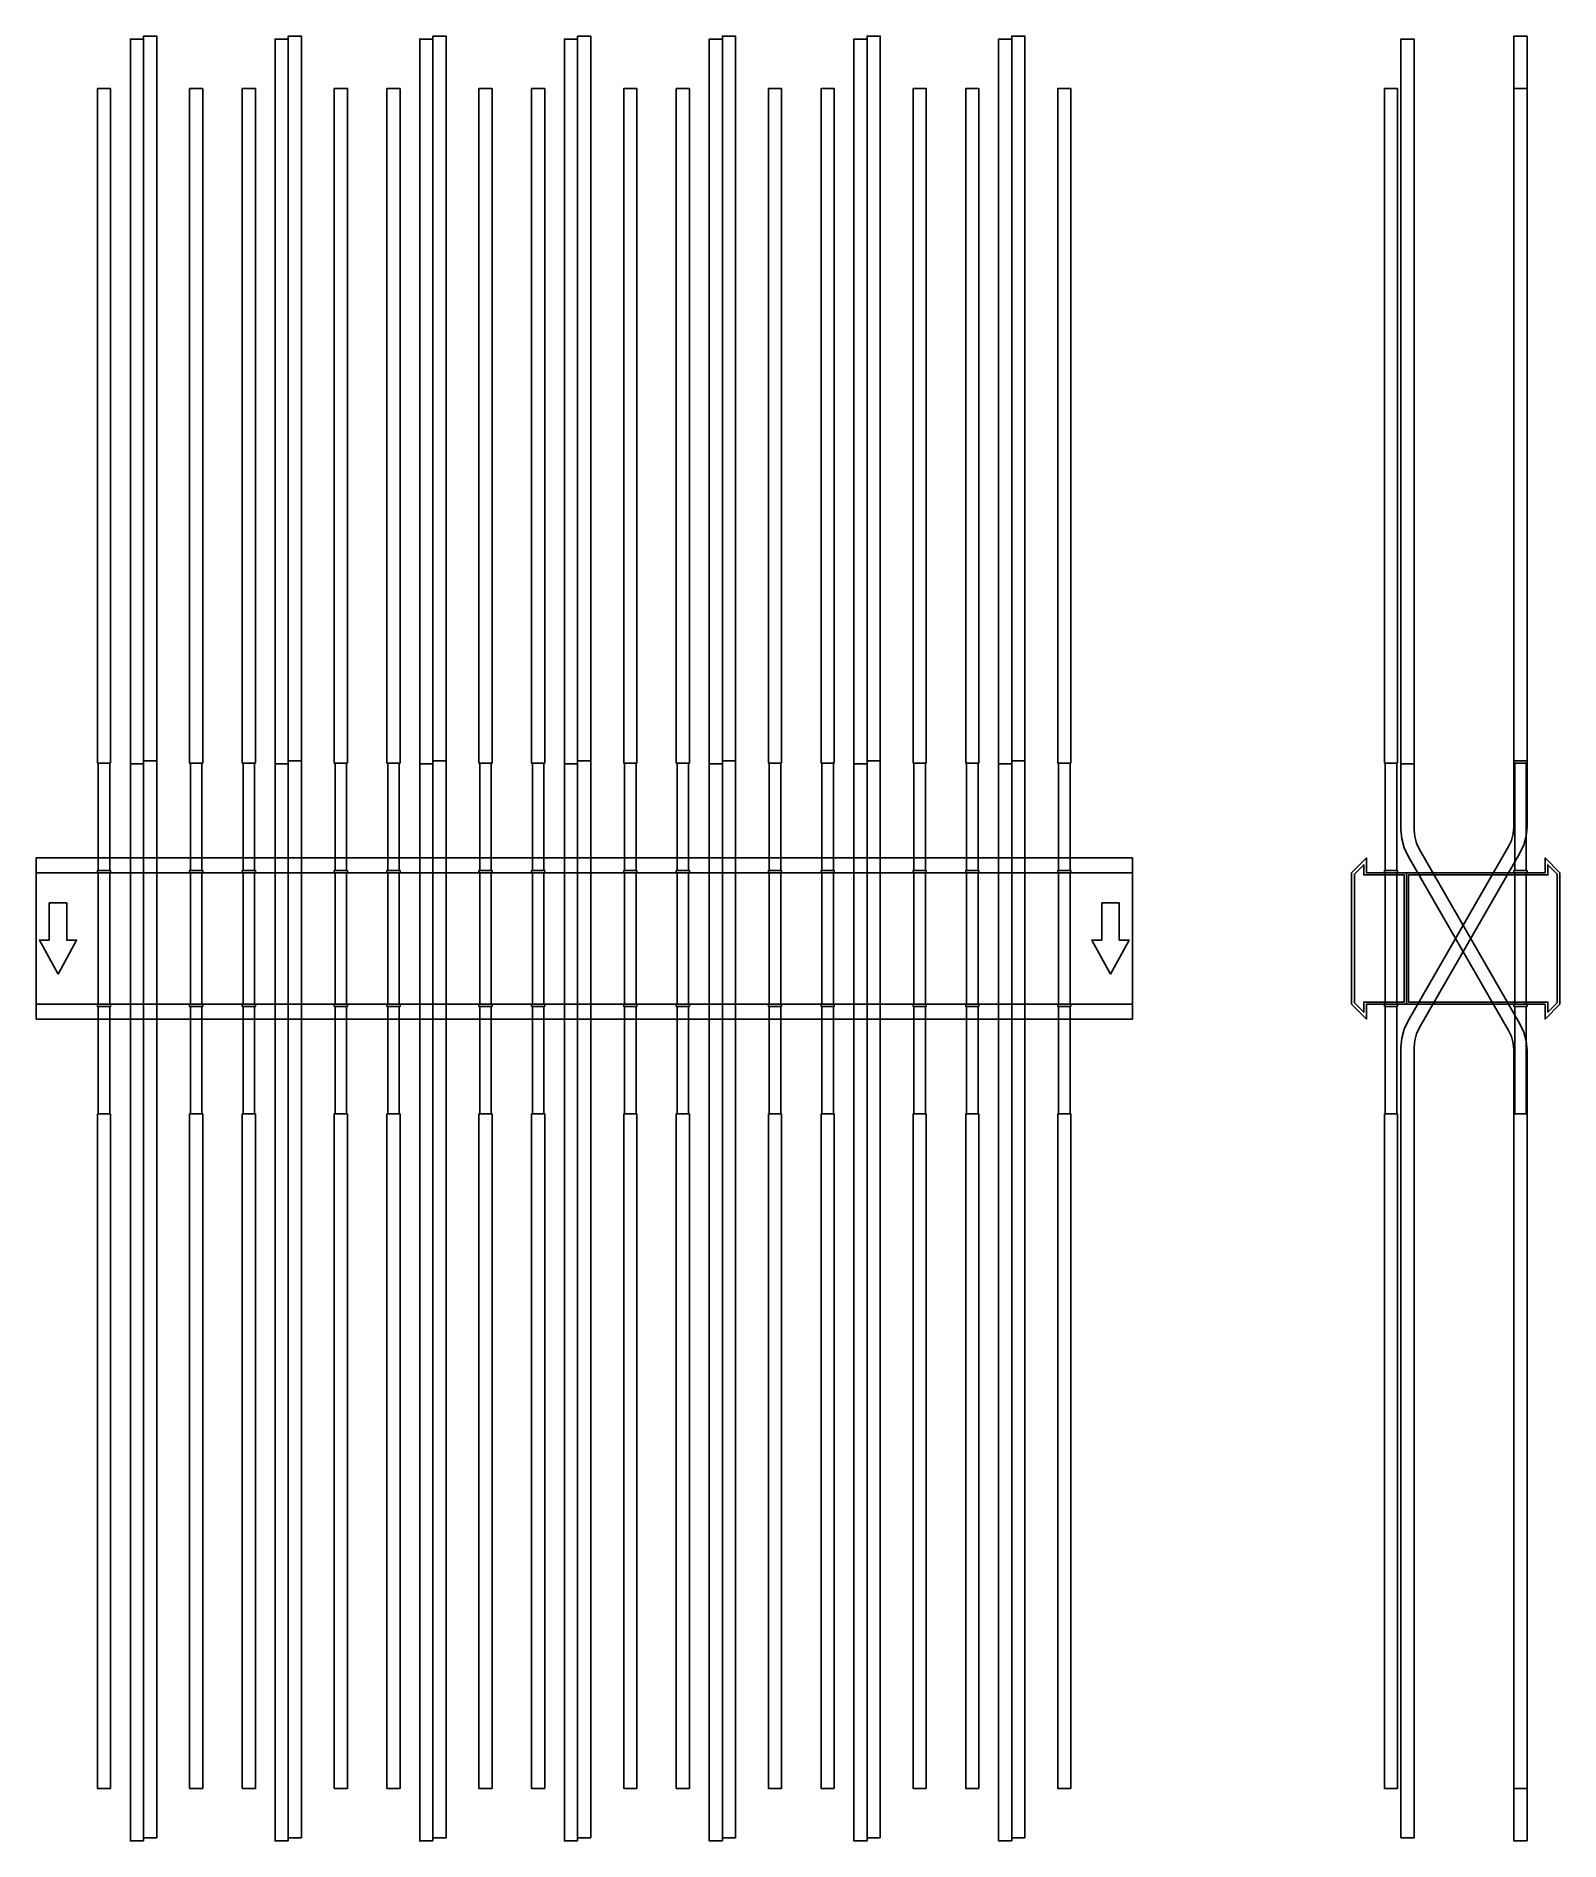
# Model space of a CAD drawing. Extents: x 0 to 1390, y -823 to 823.
import ezdxf

# ---------------------------------------------------------------- set-up
doc = ezdxf.new("R2010")
doc.units = 0
doc.layers.add('Halfen', color=7, linetype='CONTINUOUS')

msp = doc.modelspace()

# ---------------------------------------------------------------- linework, layer by layer
at = {"layer": 'Halfen', "color": 7}
for points in [[(110, 161.914), (110, 822.914), (98, 822.914), (98, 161.914)], [(242, 161.914), (242, 822.914), (230, 822.914), (230, 161.914)], [(374, 161.914), (374, 822.914), (362, 822.914), (362, 161.914)], [(506, 161.914), (506, 822.914), (494, 822.914), (494, 161.914)], [(638, 161.914), (638, 822.914), (626, 822.914), (626, 161.914)], [(770, 161.914), (770, 822.914), (758, 822.914), (758, 161.914)], [(902, 161.914), (902, 822.914), (890, 822.914), (890, 161.914)], [(1348, 161.914), (1348, 822.914), (1360, 822.914), (1360, 161.914)], [(98, 159.254), (98, 820.254), (86, 820.254), (86, 159.254)], [(230, 159.254), (230, 820.254), (218, 820.254), (218, 159.254)], [(362, 159.254), (362, 820.254), (350, 820.254), (350, 159.254)], [(494, 159.254), (494, 820.254), (482, 820.254), (482, 159.254)], [(626, 159.254), (626, 820.254), (614, 820.254), (614, 159.254)], [(758, 159.254), (758, 820.254), (746, 820.254), (746, 159.254)], [(890, 159.254), (890, 820.254), (878, 820.254), (878, 159.254)], [(1257, 159.254), (1257, 820.254), (1245, 820.254), (1245, 159.254)], [(68, 160), (68, 775), (56, 775), (56, 160)], [(152, 160), (152, 775), (140, 775), (140, 160)], [(200, 160), (200, 775), (188, 775), (188, 160)], [(284, 160), (284, 775), (272, 775), (272, 160)], [(332, 160), (332, 775), (320, 775), (320, 160)], [(416, 160), (416, 775), (404, 775), (404, 160)], [(464, 160), (464, 775), (452, 775), (452, 160)], [(548, 160), (548, 775), (536, 775), (536, 160)], [(596, 160), (596, 775), (584, 775), (584, 160)], [(680, 160), (680, 775), (668, 775), (668, 160)], [(728, 160), (728, 775), (716, 775), (716, 160)], [(812, 160), (812, 775), (800, 775), (800, 160)], [(860, 160), (860, 775), (848, 775), (848, 160)], [(944, 160), (944, 775), (932, 775), (932, 160)], [(1242, 160), (1242, 775), (1230, 775), (1230, 160)], [(1360, 160), (1360, 775), (1348, 775), (1348, 160)], [(67.25, 62), (67.25, 160), (56.75, 160), (56.75, 62)], [(98, -822.914), (98, 159.254), (86, 159.254), (86, -822.914)], [(110, -820.254), (110, 161.914), (98, 161.914), (98, -820.254)], [(151.25, 62), (151.25, 160), (140.75, 160), (140.75, 62)], [(199.25, 62), (199.25, 160), (188.75, 160), (188.75, 62)], [(230, -822.914), (230, 159.254), (218, 159.254), (218, -822.914)], [(242, -820.254), (242, 161.914), (230, 161.914), (230, -820.254)], [(283.25, 62), (283.25, 160), (272.75, 160), (272.75, 62)], [(331.25, 62), (331.25, 160), (320.75, 160), (320.75, 62)], [(362, -822.914), (362, 159.254), (350, 159.254), (350, -822.914)], [(374, -820.254), (374, 161.914), (362, 161.914), (362, -820.254)], [(415.25, 62), (415.25, 160), (404.75, 160), (404.75, 62)], [(463.25, 62), (463.25, 160), (452.75, 160), (452.75, 62)], [(494, -822.914), (494, 159.254), (482, 159.254), (482, -822.914)], [(506, -820.254), (506, 161.914), (494, 161.914), (494, -820.254)], [(547.25, 62), (547.25, 160), (536.75, 160), (536.75, 62)], [(595.25, 62), (595.25, 160), (584.75, 160), (584.75, 62)], [(626, -822.914), (626, 159.254), (614, 159.254), (614, -822.914)], [(638, -820.254), (638, 161.914), (626, 161.914), (626, -820.254)], [(679.25, 62), (679.25, 160), (668.75, 160), (668.75, 62)], [(727.25, 62), (727.25, 160), (716.75, 160), (716.75, 62)], [(758, -822.914), (758, 159.254), (746, 159.254), (746, -822.914)], [(770, -820.254), (770, 161.914), (758, 161.914), (758, -820.254)], [(811.25, 62), (811.25, 160), (800.75, 160), (800.75, 62)], [(859.25, 62), (859.25, 160), (848.75, 160), (848.75, 62)], [(890, -822.914), (890, 159.254), (878, 159.254), (878, -822.914)], [(902, -820.254), (902, 161.914), (890, 161.914), (890, -820.254)], [(943.25, 62), (943.25, 160), (932.75, 160), (932.75, 62)], [(1241.25, 62), (1241.25, 160), (1230.75, 160), (1230.75, 62)], [(1245, -820.254), (1245, -99.124), (1245.729, -90.789), (1247.895, -82.707), (1251.431, -75.124), (1343.177, 83.785), (1345.829, 89.472), (1347.453, 95.533), (1348, 101.785), (1348, 161.914), (1360, 161.914), (1360, 101.785), (1359.271, 93.449), (1357.105, 85.368), (1353.569, 77.785), (1261.823, -81.124), (1259.171, -86.812), (1257.547, -92.873), (1257, -99.124), (1257, -820.254)], [(1360, -822.914), (1360, -101.785), (1359.271, -93.449), (1357.105, -85.368), (1353.569, -77.785), (1261.823, 81.124), (1259.171, 86.812), (1257.547, 92.873), (1257, 99.124), (1257, 159.254), (1245, 159.254), (1245, 99.124), (1245.729, 90.789), (1247.895, 82.707), (1251.431, 75.124), (1343.177, -83.785), (1345.829, -89.472), (1347.453, -95.533), (1348, -101.785), (1348, -822.914)], [(1359.25, 62), (1359.25, 160), (1348.75, 160), (1348.75, 62)], [(0, -73.5), (1000, -73.5), (1000, 73.5), (0, 73.5)], [(1250, -60), (1250, 60), (1213.5, 60), (1213.5, 73.5), (1200, 60), (1200, -60), (1213.5, -73.5), (1213.5, -60)], [(1248, -58), (1248, 58), (1211, 58), (1211, 67.25), (1202.5, 58.75), (1202.5, -58.75), (1211, -67.25), (1211, -58)], [(1390, -60), (1390, 60), (1376.5, 73.5), (1376.5, 60), (1250, 60), (1250, -60), (1376.5, -60), (1376.5, -73.5)], [(1387.5, -58.75), (1387.5, 58.75), (1379, 67.25), (1379, 58), (1252, 58), (1252, -58), (1379, -58), (1379, -67.25)], [(0, -60), (1000, -60), (1000, 60), (0, 60)], [(68, 60), (68, 62), (56, 62), (56, 60)], [(67.25, -60), (67.25, 60), (56.75, 60), (56.75, -60)], [(152, 60), (152, 62), (140, 62), (140, 60)], [(151.25, -60), (151.25, 60), (140.75, 60), (140.75, -60)], [(200, 60), (200, 62), (188, 62), (188, 60)], [(199.25, -60), (199.25, 60), (188.75, 60), (188.75, -60)], [(284, 60), (284, 62), (272, 62), (272, 60)], [(283.25, -60), (283.25, 60), (272.75, 60), (272.75, -60)], [(332, 60), (332, 62), (320, 62), (320, 60)], [(331.25, -60), (331.25, 60), (320.75, 60), (320.75, -60)], [(416, 60), (416, 62), (404, 62), (404, 60)], [(415.25, -60), (415.25, 60), (404.75, 60), (404.75, -60)], [(464, 60), (464, 62), (452, 62), (452, 60)], [(463.25, -60), (463.25, 60), (452.75, 60), (452.75, -60)], [(548, 60), (548, 62), (536, 62), (536, 60)], [(547.25, -60), (547.25, 60), (536.75, 60), (536.75, -60)], [(596, 60), (596, 62), (584, 62), (584, 60)], [(595.25, -60), (595.25, 60), (584.75, 60), (584.75, -60)], [(680, 60), (680, 62), (668, 62), (668, 60)], [(679.25, -60), (679.25, 60), (668.75, 60), (668.75, -60)], [(728, 60), (728, 62), (716, 62), (716, 60)], [(727.25, -60), (727.25, 60), (716.75, 60), (716.75, -60)], [(812, 60), (812, 62), (800, 62), (800, 60)], [(811.25, -60), (811.25, 60), (800.75, 60), (800.75, -60)], [(860, 60), (860, 62), (848, 62), (848, 60)], [(859.25, -60), (859.25, 60), (848.75, 60), (848.75, -60)], [(944, 60), (944, 62), (932, 62), (932, 60)], [(943.25, -60), (943.25, 60), (932.75, 60), (932.75, -60)], [(1242, 60), (1242, 62), (1230, 62), (1230, 60)], [(1241.25, -60), (1241.25, 60), (1230.75, 60), (1230.75, -60)], [(1360, 60), (1360, 62), (1348, 62), (1348, 60)], [(1359.25, -60), (1359.25, 60), (1348.75, 60), (1348.75, -60)], [(20, -32.5), (37, -1.5), (28, -1.5), (28, 32.5), (12, 32.5), (12, -1.5), (3, -1.5)], [(980, -32.5), (997, -1.5), (988, -1.5), (988, 32.5), (972, 32.5), (972, -1.5), (963, -1.5)], [(68, -62), (68, -60), (56, -60), (56, -62)], [(67.25, -160), (67.25, -62), (56.75, -62), (56.75, -160)], [(152, -62), (152, -60), (140, -60), (140, -62)], [(151.25, -160), (151.25, -62), (140.75, -62), (140.75, -160)], [(200, -62), (200, -60), (188, -60), (188, -62)], [(199.25, -160), (199.25, -62), (188.75, -62), (188.75, -160)], [(284, -62), (284, -60), (272, -60), (272, -62)], [(283.25, -160), (283.25, -62), (272.75, -62), (272.75, -160)], [(332, -62), (332, -60), (320, -60), (320, -62)], [(331.25, -160), (331.25, -62), (320.75, -62), (320.75, -160)], [(416, -62), (416, -60), (404, -60), (404, -62)], [(415.25, -160), (415.25, -62), (404.75, -62), (404.75, -160)], [(464, -62), (464, -60), (452, -60), (452, -62)], [(463.25, -160), (463.25, -62), (452.75, -62), (452.75, -160)], [(548, -62), (548, -60), (536, -60), (536, -62)], [(547.25, -160), (547.25, -62), (536.75, -62), (536.75, -160)], [(596, -62), (596, -60), (584, -60), (584, -62)], [(595.25, -160), (595.25, -62), (584.75, -62), (584.75, -160)], [(680, -62), (680, -60), (668, -60), (668, -62)], [(679.25, -160), (679.25, -62), (668.75, -62), (668.75, -160)], [(728, -62), (728, -60), (716, -60), (716, -62)], [(727.25, -160), (727.25, -62), (716.75, -62), (716.75, -160)], [(812, -62), (812, -60), (800, -60), (800, -62)], [(811.25, -160), (811.25, -62), (800.75, -62), (800.75, -160)], [(860, -62), (860, -60), (848, -60), (848, -62)], [(859.25, -160), (859.25, -62), (848.75, -62), (848.75, -160)], [(944, -62), (944, -60), (932, -60), (932, -62)], [(943.25, -160), (943.25, -62), (932.75, -62), (932.75, -160)], [(1242, -62), (1242, -60), (1230, -60), (1230, -62)], [(1241.25, -160), (1241.25, -62), (1230.75, -62), (1230.75, -160)], [(1360, -62), (1360, -60), (1348, -60), (1348, -62)], [(1359.25, -160), (1359.25, -62), (1348.75, -62), (1348.75, -160)], [(68, -775), (68, -160), (56, -160), (56, -775)], [(152, -775), (152, -160), (140, -160), (140, -775)], [(200, -775), (200, -160), (188, -160), (188, -775)], [(284, -775), (284, -160), (272, -160), (272, -775)], [(332, -775), (332, -160), (320, -160), (320, -775)], [(416, -775), (416, -160), (404, -160), (404, -775)], [(464, -775), (464, -160), (452, -160), (452, -775)], [(548, -775), (548, -160), (536, -160), (536, -775)], [(596, -775), (596, -160), (584, -160), (584, -775)], [(680, -775), (680, -160), (668, -160), (668, -775)], [(728, -775), (728, -160), (716, -160), (716, -775)], [(812, -775), (812, -160), (800, -160), (800, -775)], [(860, -775), (860, -160), (848, -160), (848, -775)], [(944, -775), (944, -160), (932, -160), (932, -775)], [(1242, -775), (1242, -160), (1230, -160), (1230, -775)], [(1360, -775), (1360, -160), (1348, -160), (1348, -775)]]:
    msp.add_lwpolyline(points, close=True, dxfattribs=at)

doc.saveas('drawing.dxf')
